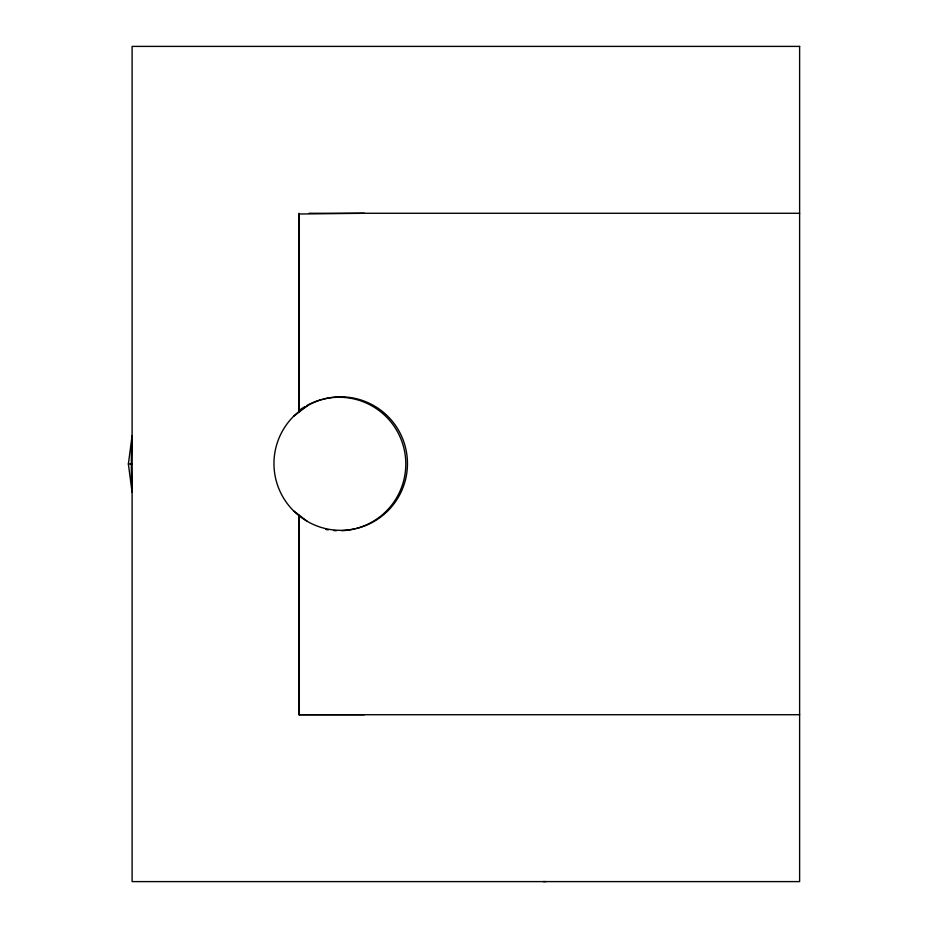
<?xml version="1.0" encoding="UTF-8"?>
<svg xmlns="http://www.w3.org/2000/svg" width="928" height="928" viewBox="0 0 928 928"><rect width="100%" height="100%" fill="white"/><g stroke="black" fill="none" stroke-linecap="round" stroke-linejoin="round"><path stroke-width="1.39" d="M128.377 464L132.112 435.592A524.39 524.39 0 0 0 132.112 492.408L128.377 464L132.112 464M298.99 411.313L301.217 409.608M293.515 416.394L307.33 405.791M299.257 714.653L298.99 515.005L298.99 714.722L364.333 714.722M364.333 213.278L299.257 214.008L298.99 412.194L298.99 213.278M309.117 213.278L799.623 213.278M298.99 714.722L799.623 714.722M293.515 510.794A66.746 66.746 0 0 0 405.188 480.878A66.746 66.746 0 0 0 323.431 399.121A66.746 66.746 0 0 0 293.515 510.794L307.33 521.408M545.977 881.6A417.6 417.6 0 0 1 543.124 881.588M323.06 399.191A66.746 66.746 0 0 1 403.692 447.366A66.746 66.746 0 0 1 356.317 528.473M355.03 528.809A66.746 66.746 0 0 1 341.713 530.7M336.377 530.7A66.746 66.746 0 0 1 333.686 530.538M328.326 529.888A66.746 66.746 0 0 1 325.67 529.401M298.944 410.628A66.746 66.746 0 0 1 304.523 406.87M306.832 405.536A66.746 66.746 0 0 1 321.761 399.527M799.623 46.4L132.112 46.4L132.112 881.6L799.623 881.6L799.623 46.4"/></g></svg>
